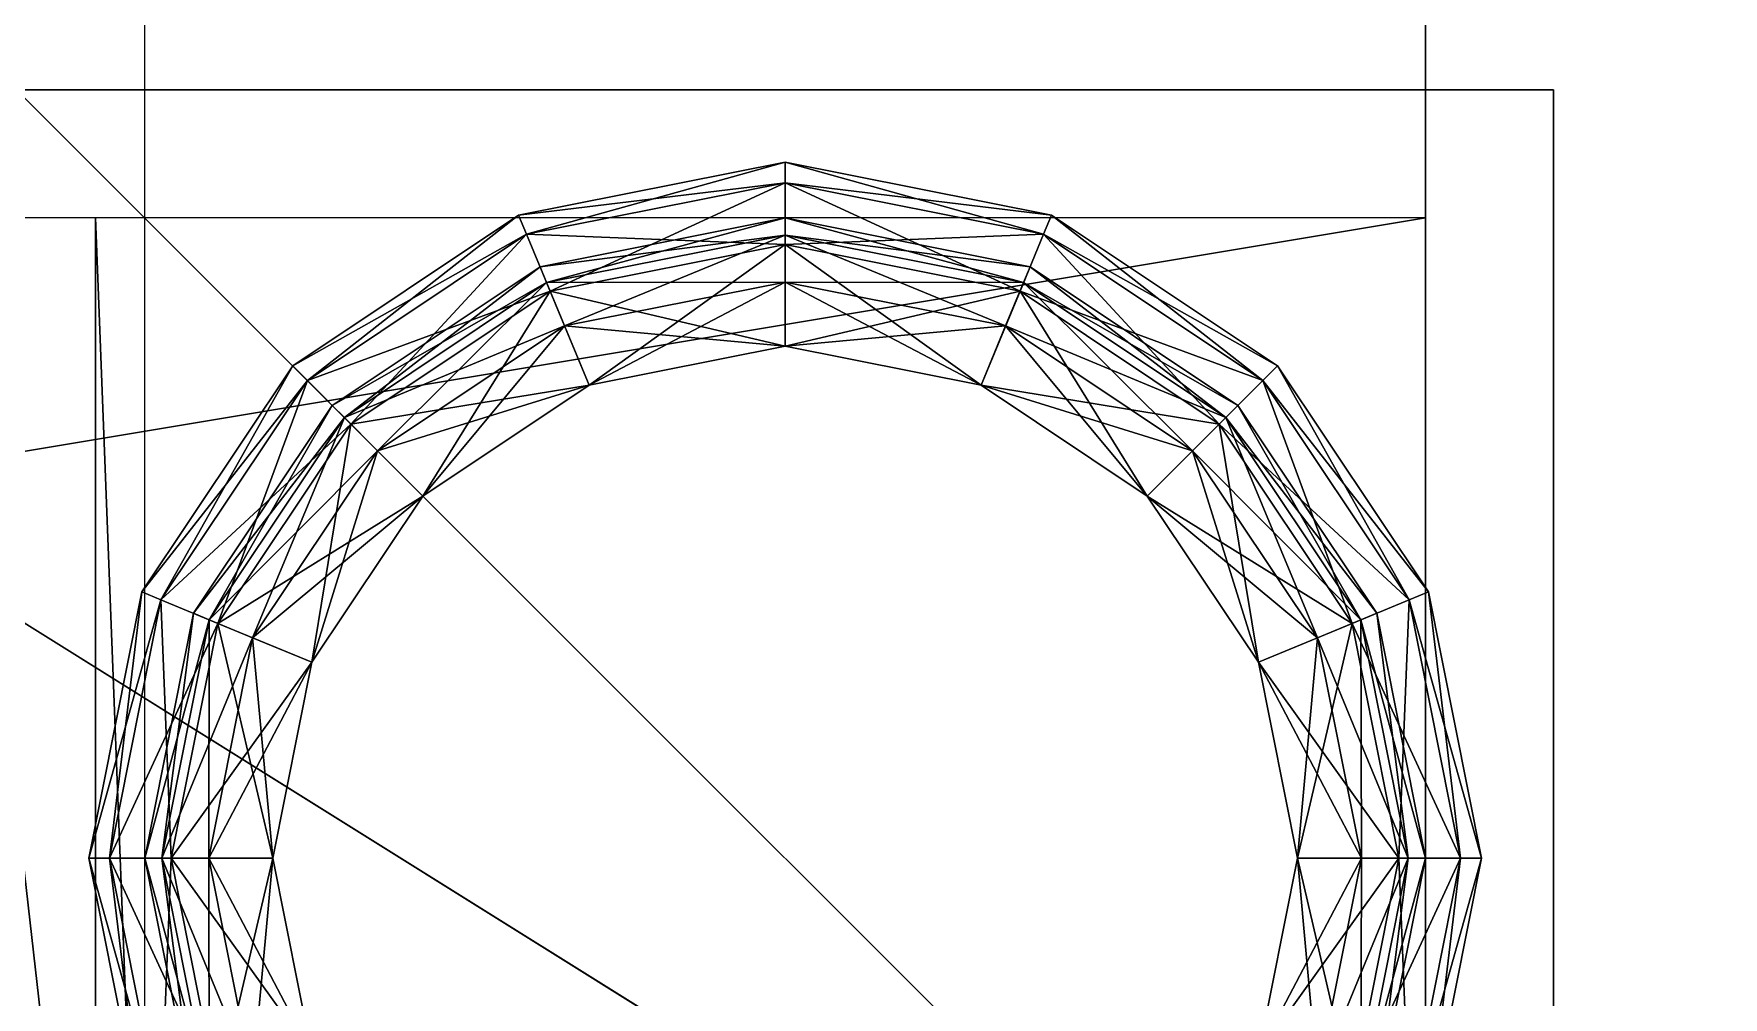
# Model space of a CAD drawing. Header units: metres. Extents: x -124 to 60, y -56 to 44.
# Drawn here: x 7.827 to 10.465, y 4.783 to 6.288 of the extents above; entities that cross this region are included whole.
import ezdxf

# ---------------------------------------------------------------- set-up
doc = ezdxf.new("R2010")
doc.units = ezdxf.units.M

msp = doc.modelspace()

# ---------------------------------------------------------------- linework, layer by layer
for points in [[(60, 44, 20), (10, 44, 20), (10, -56, 20)], [(10, -56, 20), (60, -56, 20), (60, 44, 20)], [(10, 4, 20), (10, 30, 20), (-6, 14, 20)], [(-46, 4, 46), (8, 4, 46), (8, 20, 46)], [(8, 20, 46), (-46, 20, 46), (-46, 4, 46)], [(-6, 14, 20), (4, 4, 20), (10, 4, 20)], [(10.2, 6.2, 24.2), (10.2, 6.2, 24), (7.8, 6.2, 24)], [(7.8, 6.2, 24), (7.8, 6.2, 24.2), (10.2, 6.2, 24.2)], [(10.2, 3.8, 24.2), (10.2, 6.2, 24.2), (7.8, 6.2, 24.2)], [(7.8, 6.2, 24.2), (7.8, 3.8, 24.2), (10.2, 3.8, 24.2)], [(7.8, 6.2, 24), (10.2, 6.2, 24), (10.2, 3.8, 24)], [(10.2, 3.8, 24), (7.8, 3.8, 24), (7.8, 6.2, 24)], [(10.2, 6.2, 28), (10.2, 6.2, 27.8), (7.8, 6.2, 27.8)], [(7.8, 6.2, 27.8), (7.8, 6.2, 28), (10.2, 6.2, 28)], [(10.2, 3.8, 28), (10.2, 6.2, 28), (7.8, 6.2, 28)], [(7.8, 6.2, 28), (7.8, 3.8, 28), (10.2, 3.8, 28)], [(7.8, 6.2, 27.8), (10.2, 6.2, 27.8), (10.2, 3.8, 27.8)], [(10.2, 3.8, 27.8), (7.8, 3.8, 27.8), (7.8, 6.2, 27.8)], [(10.2, 3.8, 24.2), (10.2, 3.8, 24), (10.2, 6.2, 24)], [(10.2, 6.2, 24), (10.2, 6.2, 24.2), (10.2, 3.8, 24.2)], [(10.2, 3.8, 28), (10.2, 3.8, 27.8), (10.2, 6.2, 27.8)], [(10.2, 6.2, 27.8), (10.2, 6.2, 28), (10.2, 3.8, 28)], [(8.59625, 5.97473, 25.5218), (8.58389, 6.00459, 26), (9, 6.08736, 26)], [(9, 6.05504, 26.4782), (9, 6.08736, 26), (8.58389, 6.00459, 26)], [(9, 6.08736, 26), (9, 6.05504, 25.5218), (8.59625, 5.97473, 25.5218)], [(9, 6.05504, 25.5218), (9, 6.08736, 26), (9.41611, 6.00459, 26)], [(9, 6.08736, 26), (9, 6.05504, 26.4782), (9.40375, 5.97473, 26.4782)], [(9.40375, 5.97473, 26.4782), (9.41611, 6.00459, 26), (9, 6.08736, 26)], [(8.58389, 6.00459, 26), (8.59625, 5.97473, 26.4782), (9, 6.05504, 26.4782)], [(8.63313, 5.8857, 25.0523), (8.59625, 5.97473, 25.5218), (9, 6.05504, 25.5218)], [(9, 5.95867, 26.9477), (9, 6.05504, 26.4782), (8.59625, 5.97473, 26.4782)], [(9, 6.05504, 25.5218), (9, 5.95867, 25.0523), (8.63313, 5.8857, 25.0523)], [(9, 5.95867, 25.0523), (9, 6.05504, 25.5218), (9.40375, 5.97473, 25.5218)], [(9.41611, 6.00459, 26), (9.40375, 5.97473, 25.5218), (9, 6.05504, 25.5218)], [(9, 6.05504, 26.4782), (9, 5.95867, 26.9477), (9.36687, 5.8857, 26.9477)], [(9.36687, 5.8857, 26.9477), (9.40375, 5.97473, 26.4782), (9, 6.05504, 26.4782)], [(10, 6, 24), (-2, 6, 24), (-2, 4, 24)], [(-2, 4, 24), (10, 4, 24), (10, 6, 24)], [(7.92314, 4, 28.7804), (7.92314, 6, 28.7804), (7.69552, 6, 29.5307)], [(7.69552, 6, 29.5307), (7.69552, 4, 29.5307), (7.92314, 4, 28.7804)], [(8, 4, 28), (8, 6, 28), (7.92314, 6, 28.7804)], [(7.92314, 6, 28.7804), (7.92314, 4, 28.7804), (8, 4, 28)], [(8.25397, 5.74603, 25.5218), (8.23112, 5.76888, 26), (8.58389, 6.00459, 26)], [(8.59625, 5.97473, 26.4782), (8.58389, 6.00459, 26), (8.23112, 5.76888, 26)], [(8.58389, 6.00459, 26), (8.59625, 5.97473, 25.5218), (8.25397, 5.74603, 25.5218)], [(9, 6, 27.6), (8.61732, 5.92388, 27.6), (8.62757, 5.89912, 27.7)], [(8.61732, 5.92388, 27.6), (9, 6, 27.6), (9, 5.97321, 27.5)], [(8.61732, 5.92388, 24.4), (9, 6, 24.4), (9, 5.97321, 24.3)], [(9, 6, 24.4), (8.61732, 5.92388, 24.4), (8.62757, 5.89912, 24.5)], [(8.62757, 5.89912, 27.7), (9, 5.97321, 27.7), (9, 6, 27.6)], [(8.62757, 5.89912, 24.5), (9, 5.97321, 24.5), (9, 6, 24.4)], [(9.38268, 5.92388, 27.6), (9, 6, 27.6), (9, 5.97321, 27.7)], [(9.37243, 5.89912, 27.5), (9, 5.97321, 27.5), (9, 6, 27.6)], [(9, 6, 27.6), (9.38268, 5.92388, 27.6), (9.37243, 5.89912, 27.5)], [(9, 6, 24.4), (9.38268, 5.92388, 24.4), (9.37243, 5.89912, 24.3)], [(9.37243, 5.89912, 24.3), (9, 5.97321, 24.3), (9, 6, 24.4)], [(9.38268, 5.92388, 24.4), (9, 6, 24.4), (9, 5.97321, 24.5)], [(9.40375, 5.97473, 25.5218), (9.41611, 6.00459, 26), (9.76888, 5.76888, 26)], [(9.41611, 6.00459, 26), (9.40375, 5.97473, 26.4782), (9.74603, 5.74603, 26.4782)], [(9.74603, 5.74603, 26.4782), (9.76888, 5.76888, 26), (9.41611, 6.00459, 26)], [(8.23112, 5.76888, 26), (8.25397, 5.74603, 26.4782), (8.59625, 5.97473, 26.4782)], [(8.32212, 5.67788, 25.0523), (8.25397, 5.74603, 25.5218), (8.59625, 5.97473, 25.5218)], [(8.63313, 5.8857, 26.9477), (8.59625, 5.97473, 26.4782), (8.25397, 5.74603, 26.4782)], [(8.59625, 5.97473, 25.5218), (8.63313, 5.8857, 25.0523), (8.32212, 5.67788, 25.0523)], [(8.59625, 5.97473, 26.4782), (8.63313, 5.8857, 26.9477), (9, 5.95867, 26.9477)], [(9, 5.97321, 27.5), (8.62757, 5.89912, 27.5), (8.61732, 5.92388, 27.6)], [(9, 5.97321, 24.3), (8.62757, 5.89912, 24.3), (8.61732, 5.92388, 24.4)], [(9, 5.97321, 27.7), (8.62757, 5.89912, 27.7), (8.65559, 5.83149, 27.7732)], [(8.62757, 5.89912, 27.5), (9, 5.97321, 27.5), (9, 5.9, 27.4268)], [(8.62757, 5.89912, 24.3), (9, 5.97321, 24.3), (9, 5.9, 24.2268)], [(9, 5.97321, 24.5), (8.62757, 5.89912, 24.5), (8.65559, 5.83149, 24.5732)], [(8.65559, 5.83149, 27.7732), (9, 5.9, 27.7732), (9, 5.97321, 27.7)], [(8.65559, 5.83149, 24.5732), (9, 5.9, 24.5732), (9, 5.97321, 24.5)], [(9.40375, 5.97473, 25.5218), (9.36687, 5.8857, 25.0523), (9, 5.95867, 25.0523)], [(9.37243, 5.89912, 27.7), (9, 5.97321, 27.7), (9, 5.9, 27.7732)], [(9, 5.97321, 27.7), (9.37243, 5.89912, 27.7), (9.38268, 5.92388, 27.6)], [(9.34441, 5.83149, 27.4268), (9, 5.9, 27.4268), (9, 5.97321, 27.5)], [(9, 5.97321, 27.5), (9.37243, 5.89912, 27.5), (9.34441, 5.83149, 27.4268)], [(9, 5.97321, 24.3), (9.37243, 5.89912, 24.3), (9.34441, 5.83149, 24.2268)], [(9.34441, 5.83149, 24.2268), (9, 5.9, 24.2268), (9, 5.97321, 24.3)], [(9, 5.97321, 24.5), (9.37243, 5.89912, 24.5), (9.38268, 5.92388, 24.4)], [(9.37243, 5.89912, 24.5), (9, 5.97321, 24.5), (9, 5.9, 24.5732)], [(9.36687, 5.8857, 25.0523), (9.40375, 5.97473, 25.5218), (9.74603, 5.74603, 25.5218)], [(9.40375, 5.97473, 26.4782), (9.36687, 5.8857, 26.9477), (9.67788, 5.67788, 26.9477)], [(9.76888, 5.76888, 26), (9.74603, 5.74603, 25.5218), (9.40375, 5.97473, 25.5218)], [(9.67788, 5.67788, 26.9477), (9.74603, 5.74603, 26.4782), (9.40375, 5.97473, 26.4782)], [(8.69385, 5.7391, 24.6), (8.63313, 5.8857, 25.0523), (9, 5.95867, 25.0523)], [(9, 5.8, 27.4), (9, 5.95867, 26.9477), (8.63313, 5.8857, 26.9477)], [(9, 5.95867, 25.0523), (9, 5.8, 24.6), (8.69385, 5.7391, 24.6)], [(9, 5.8, 24.6), (9, 5.95867, 25.0523), (9.36687, 5.8857, 25.0523)], [(9, 5.95867, 26.9477), (9, 5.8, 27.4), (9.30615, 5.7391, 27.4)], [(9.30615, 5.7391, 27.4), (9.36687, 5.8857, 26.9477), (9, 5.95867, 26.9477)], [(8.61732, 5.92388, 27.6), (8.29289, 5.70711, 27.6), (8.31184, 5.68816, 27.7)], [(8.29289, 5.70711, 27.6), (8.61732, 5.92388, 27.6), (8.62757, 5.89912, 27.5)], [(8.29289, 5.70711, 24.4), (8.61732, 5.92388, 24.4), (8.62757, 5.89912, 24.3)], [(8.61732, 5.92388, 24.4), (8.29289, 5.70711, 24.4), (8.31184, 5.68816, 24.5)], [(8.31184, 5.68816, 27.7), (8.62757, 5.89912, 27.7), (8.61732, 5.92388, 27.6)], [(8.31184, 5.68816, 24.5), (8.62757, 5.89912, 24.5), (8.61732, 5.92388, 24.4)], [(9.70711, 5.70711, 27.6), (9.38268, 5.92388, 27.6), (9.37243, 5.89912, 27.7)], [(9.68816, 5.68816, 27.5), (9.37243, 5.89912, 27.5), (9.38268, 5.92388, 27.6)], [(9.68816, 5.68816, 24.3), (9.37243, 5.89912, 24.3), (9.38268, 5.92388, 24.4)], [(9.70711, 5.70711, 24.4), (9.38268, 5.92388, 24.4), (9.37243, 5.89912, 24.5)], [(9.38268, 5.92388, 27.6), (9.70711, 5.70711, 27.6), (9.68816, 5.68816, 27.5)], [(9.38268, 5.92388, 24.4), (9.70711, 5.70711, 24.4), (9.68816, 5.68816, 24.3)], [(8.25397, 5.74603, 26.4782), (8.32212, 5.67788, 26.9477), (8.63313, 5.8857, 26.9477)], [(8.62757, 5.89912, 27.5), (8.31184, 5.68816, 27.5), (8.29289, 5.70711, 27.6)], [(8.62757, 5.89912, 24.3), (8.31184, 5.68816, 24.3), (8.29289, 5.70711, 24.4)], [(8.62757, 5.89912, 27.7), (8.31184, 5.68816, 27.7), (8.3636, 5.6364, 27.7732)], [(8.31184, 5.68816, 27.5), (8.62757, 5.89912, 27.5), (8.65559, 5.83149, 27.4268)], [(8.31184, 5.68816, 24.3), (8.62757, 5.89912, 24.3), (8.65559, 5.83149, 24.2268)], [(8.62757, 5.89912, 24.5), (8.31184, 5.68816, 24.5), (8.3636, 5.6364, 24.5732)], [(8.43431, 5.56569, 24.6), (8.32212, 5.67788, 25.0523), (8.63313, 5.8857, 25.0523)], [(8.69385, 5.7391, 27.4), (8.63313, 5.8857, 26.9477), (8.32212, 5.67788, 26.9477)], [(8.3636, 5.6364, 27.7732), (8.65559, 5.83149, 27.7732), (8.62757, 5.89912, 27.7)], [(8.3636, 5.6364, 24.5732), (8.65559, 5.83149, 24.5732), (8.62757, 5.89912, 24.5)], [(8.63313, 5.8857, 25.0523), (8.69385, 5.7391, 24.6), (8.43431, 5.56569, 24.6)], [(9, 5.9, 27.4268), (8.65559, 5.83149, 27.4268), (8.62757, 5.89912, 27.5)], [(9, 5.9, 24.2268), (8.65559, 5.83149, 24.2268), (8.62757, 5.89912, 24.3)], [(8.63313, 5.8857, 26.9477), (8.69385, 5.7391, 27.4), (9, 5.8, 27.4)], [(9, 5.9, 27.7732), (8.65559, 5.83149, 27.7732), (8.69385, 5.7391, 27.8)], [(8.65559, 5.83149, 27.4268), (9, 5.9, 27.4268), (9, 5.8, 27.4)], [(8.65559, 5.83149, 24.2268), (9, 5.9, 24.2268), (9, 5.8, 24.2)], [(9, 5.9, 24.5732), (8.65559, 5.83149, 24.5732), (8.69385, 5.7391, 24.6)], [(8.69385, 5.7391, 27.8), (9, 5.8, 27.8), (9, 5.9, 27.7732)], [(8.69385, 5.7391, 24.6), (9, 5.8, 24.6), (9, 5.9, 24.5732)], [(9.34441, 5.83149, 27.7732), (9, 5.9, 27.7732), (9, 5.8, 27.8)], [(9, 5.9, 27.7732), (9.34441, 5.83149, 27.7732), (9.37243, 5.89912, 27.7)], [(9.30615, 5.7391, 27.4), (9, 5.8, 27.4), (9, 5.9, 27.4268)], [(9, 5.9, 27.4268), (9.34441, 5.83149, 27.4268), (9.30615, 5.7391, 27.4)], [(9, 5.9, 24.2268), (9.34441, 5.83149, 24.2268), (9.30615, 5.7391, 24.2)], [(9.30615, 5.7391, 24.2), (9, 5.8, 24.2), (9, 5.9, 24.2268)], [(9, 5.9, 24.5732), (9.34441, 5.83149, 24.5732), (9.37243, 5.89912, 24.5)], [(9.34441, 5.83149, 24.5732), (9, 5.9, 24.5732), (9, 5.8, 24.6)], [(9.36687, 5.8857, 25.0523), (9.30615, 5.7391, 24.6), (9, 5.8, 24.6)], [(9.30615, 5.7391, 24.6), (9.36687, 5.8857, 25.0523), (9.67788, 5.67788, 25.0523)], [(9.36687, 5.8857, 26.9477), (9.30615, 5.7391, 27.4), (9.56569, 5.56569, 27.4)], [(9.68816, 5.68816, 27.7), (9.37243, 5.89912, 27.7), (9.34441, 5.83149, 27.7732)], [(9.6364, 5.6364, 27.4268), (9.34441, 5.83149, 27.4268), (9.37243, 5.89912, 27.5)], [(9.6364, 5.6364, 24.2268), (9.34441, 5.83149, 24.2268), (9.37243, 5.89912, 24.3)], [(9.68816, 5.68816, 24.5), (9.37243, 5.89912, 24.5), (9.34441, 5.83149, 24.5732)], [(9.74603, 5.74603, 25.5218), (9.67788, 5.67788, 25.0523), (9.36687, 5.8857, 25.0523)], [(9.56569, 5.56569, 27.4), (9.67788, 5.67788, 26.9477), (9.36687, 5.8857, 26.9477)], [(9.37243, 5.89912, 27.7), (9.68816, 5.68816, 27.7), (9.70711, 5.70711, 27.6)], [(9.37243, 5.89912, 27.5), (9.68816, 5.68816, 27.5), (9.6364, 5.6364, 27.4268)], [(9.37243, 5.89912, 24.3), (9.68816, 5.68816, 24.3), (9.6364, 5.6364, 24.2268)], [(9.37243, 5.89912, 24.5), (9.68816, 5.68816, 24.5), (9.70711, 5.70711, 24.4)], [(8.65559, 5.83149, 27.4268), (8.3636, 5.6364, 27.4268), (8.31184, 5.68816, 27.5)], [(8.65559, 5.83149, 24.2268), (8.3636, 5.6364, 24.2268), (8.31184, 5.68816, 24.3)], [(8.65559, 5.83149, 27.7732), (8.3636, 5.6364, 27.7732), (8.43431, 5.56569, 27.8)], [(8.3636, 5.6364, 27.4268), (8.65559, 5.83149, 27.4268), (8.69385, 5.7391, 27.4)], [(8.3636, 5.6364, 24.2268), (8.65559, 5.83149, 24.2268), (8.69385, 5.7391, 24.2)], [(8.65559, 5.83149, 24.5732), (8.3636, 5.6364, 24.5732), (8.43431, 5.56569, 24.6)], [(8.43431, 5.56569, 27.8), (8.69385, 5.7391, 27.8), (8.65559, 5.83149, 27.7732)], [(8.43431, 5.56569, 24.6), (8.69385, 5.7391, 24.6), (8.65559, 5.83149, 24.5732)], [(9, 5.8, 27.4), (8.69385, 5.7391, 27.4), (8.65559, 5.83149, 27.4268)], [(9, 5.8, 24.2), (8.69385, 5.7391, 24.2), (8.65559, 5.83149, 24.2268)], [(9, 5.8, 27.8), (9.30615, 5.7391, 27.8), (9.34441, 5.83149, 27.7732)], [(9, 5.8, 24.6), (9.30615, 5.7391, 24.6), (9.34441, 5.83149, 24.5732)], [(9.6364, 5.6364, 27.7732), (9.34441, 5.83149, 27.7732), (9.30615, 5.7391, 27.8)], [(9.56569, 5.56569, 27.4), (9.30615, 5.7391, 27.4), (9.34441, 5.83149, 27.4268)], [(9.56569, 5.56569, 24.2), (9.30615, 5.7391, 24.2), (9.34441, 5.83149, 24.2268)], [(9.6364, 5.6364, 24.5732), (9.34441, 5.83149, 24.5732), (9.30615, 5.7391, 24.6)], [(9.34441, 5.83149, 27.7732), (9.6364, 5.6364, 27.7732), (9.68816, 5.68816, 27.7)], [(9.34441, 5.83149, 27.4268), (9.6364, 5.6364, 27.4268), (9.56569, 5.56569, 27.4)], [(9.34441, 5.83149, 24.2268), (9.6364, 5.6364, 24.2268), (9.56569, 5.56569, 24.2)], [(9.34441, 5.83149, 24.5732), (9.6364, 5.6364, 24.5732), (9.68816, 5.68816, 24.5)], [(8.02527, 5.40375, 25.5218), (7.99541, 5.41611, 26), (8.23112, 5.76888, 26)], [(8.25397, 5.74603, 26.4782), (8.23112, 5.76888, 26), (7.99541, 5.41611, 26)], [(8.23112, 5.76888, 26), (8.25397, 5.74603, 25.5218), (8.02527, 5.40375, 25.5218)], [(9.74603, 5.74603, 25.5218), (9.76888, 5.76888, 26), (10.0046, 5.41611, 26)], [(9.76888, 5.76888, 26), (9.74603, 5.74603, 26.4782), (9.97473, 5.40375, 26.4782)], [(9.97473, 5.40375, 26.4782), (10.0046, 5.41611, 26), (9.76888, 5.76888, 26)], [(7.99541, 5.41611, 26), (8.02527, 5.40375, 26.4782), (8.25397, 5.74603, 26.4782)], [(8.1143, 5.36687, 25.0523), (8.02527, 5.40375, 25.5218), (8.25397, 5.74603, 25.5218)], [(8.32212, 5.67788, 26.9477), (8.25397, 5.74603, 26.4782), (8.02527, 5.40375, 26.4782)], [(8.25397, 5.74603, 25.5218), (8.32212, 5.67788, 25.0523), (8.1143, 5.36687, 25.0523)], [(8.32212, 5.67788, 26.9477), (8.43431, 5.56569, 27.4), (8.69385, 5.7391, 27.4)], [(8.69385, 5.7391, 27.4), (8.43431, 5.56569, 27.4), (8.3636, 5.6364, 27.4268)], [(8.69385, 5.7391, 24.2), (8.43431, 5.56569, 24.2), (8.3636, 5.6364, 24.2268)], [(9.30615, 5.7391, 27.8), (9.56569, 5.56569, 27.8), (9.6364, 5.6364, 27.7732)], [(9.67788, 5.67788, 25.0523), (9.56569, 5.56569, 24.6), (9.30615, 5.7391, 24.6)], [(9.30615, 5.7391, 24.6), (9.56569, 5.56569, 24.6), (9.6364, 5.6364, 24.5732)], [(9.67788, 5.67788, 25.0523), (9.74603, 5.74603, 25.5218), (9.97473, 5.40375, 25.5218)], [(9.74603, 5.74603, 26.4782), (9.67788, 5.67788, 26.9477), (9.8857, 5.36687, 26.9477)], [(10.0046, 5.41611, 26), (9.97473, 5.40375, 25.5218), (9.74603, 5.74603, 25.5218)], [(9.8857, 5.36687, 26.9477), (9.97473, 5.40375, 26.4782), (9.74603, 5.74603, 26.4782)], [(8.29289, 5.70711, 27.6), (8.07612, 5.38268, 27.6), (8.10088, 5.37243, 27.7)], [(8.07612, 5.38268, 27.6), (8.29289, 5.70711, 27.6), (8.31184, 5.68816, 27.5)], [(8.07612, 5.38268, 24.4), (8.29289, 5.70711, 24.4), (8.31184, 5.68816, 24.3)], [(8.29289, 5.70711, 24.4), (8.07612, 5.38268, 24.4), (8.10088, 5.37243, 24.5)], [(8.10088, 5.37243, 27.7), (8.31184, 5.68816, 27.7), (8.29289, 5.70711, 27.6)], [(8.10088, 5.37243, 24.5), (8.31184, 5.68816, 24.5), (8.29289, 5.70711, 24.4)], [(9.92388, 5.38268, 27.6), (9.70711, 5.70711, 27.6), (9.68816, 5.68816, 27.7)], [(9.89912, 5.37243, 27.5), (9.68816, 5.68816, 27.5), (9.70711, 5.70711, 27.6)], [(9.89912, 5.37243, 24.3), (9.68816, 5.68816, 24.3), (9.70711, 5.70711, 24.4)], [(9.92388, 5.38268, 24.4), (9.70711, 5.70711, 24.4), (9.68816, 5.68816, 24.5)], [(9.70711, 5.70711, 27.6), (9.92388, 5.38268, 27.6), (9.89912, 5.37243, 27.5)], [(9.70711, 5.70711, 24.4), (9.92388, 5.38268, 24.4), (9.89912, 5.37243, 24.3)], [(8.02527, 5.40375, 26.4782), (8.1143, 5.36687, 26.9477), (8.32212, 5.67788, 26.9477)], [(8.31184, 5.68816, 27.5), (8.10088, 5.37243, 27.5), (8.07612, 5.38268, 27.6)], [(8.31184, 5.68816, 24.3), (8.10088, 5.37243, 24.3), (8.07612, 5.38268, 24.4)], [(8.31184, 5.68816, 27.7), (8.10088, 5.37243, 27.7), (8.16851, 5.34442, 27.7732)], [(8.10088, 5.37243, 27.5), (8.31184, 5.68816, 27.5), (8.3636, 5.6364, 27.4268)], [(8.10088, 5.37243, 24.3), (8.31184, 5.68816, 24.3), (8.3636, 5.6364, 24.2268)], [(8.31184, 5.68816, 24.5), (8.10088, 5.37243, 24.5), (8.16851, 5.34442, 24.5732)], [(8.2609, 5.30615, 24.6), (8.1143, 5.36687, 25.0523), (8.32212, 5.67788, 25.0523)], [(8.43431, 5.56569, 27.4), (8.32212, 5.67788, 26.9477), (8.1143, 5.36687, 26.9477)], [(8.16851, 5.34442, 27.7732), (8.3636, 5.6364, 27.7732), (8.31184, 5.68816, 27.7)], [(8.16851, 5.34442, 24.5732), (8.3636, 5.6364, 24.5732), (8.31184, 5.68816, 24.5)], [(8.32212, 5.67788, 25.0523), (8.43431, 5.56569, 24.6), (8.2609, 5.30615, 24.6)], [(9.56569, 5.56569, 24.6), (9.67788, 5.67788, 25.0523), (9.8857, 5.36687, 25.0523)], [(9.67788, 5.67788, 26.9477), (9.56569, 5.56569, 27.4), (9.7391, 5.30615, 27.4)], [(9.89912, 5.37243, 27.7), (9.68816, 5.68816, 27.7), (9.6364, 5.6364, 27.7732)], [(9.83149, 5.34442, 27.4268), (9.6364, 5.6364, 27.4268), (9.68816, 5.68816, 27.5)], [(9.83149, 5.34442, 24.2268), (9.6364, 5.6364, 24.2268), (9.68816, 5.68816, 24.3)], [(9.89912, 5.37243, 24.5), (9.68816, 5.68816, 24.5), (9.6364, 5.6364, 24.5732)], [(9.97473, 5.40375, 25.5218), (9.8857, 5.36687, 25.0523), (9.67788, 5.67788, 25.0523)], [(9.7391, 5.30615, 27.4), (9.8857, 5.36687, 26.9477), (9.67788, 5.67788, 26.9477)], [(9.68816, 5.68816, 27.7), (9.89912, 5.37243, 27.7), (9.92388, 5.38268, 27.6)], [(9.68816, 5.68816, 27.5), (9.89912, 5.37243, 27.5), (9.83149, 5.34442, 27.4268)], [(9.68816, 5.68816, 24.3), (9.89912, 5.37243, 24.3), (9.83149, 5.34442, 24.2268)], [(9.68816, 5.68816, 24.5), (9.89912, 5.37243, 24.5), (9.92388, 5.38268, 24.4)], [(8.3636, 5.6364, 27.4268), (8.16851, 5.34442, 27.4268), (8.10088, 5.37243, 27.5)], [(8.3636, 5.6364, 24.2268), (8.16851, 5.34442, 24.2268), (8.10088, 5.37243, 24.3)], [(8.3636, 5.6364, 27.7732), (8.16851, 5.34442, 27.7732), (8.2609, 5.30615, 27.8)], [(8.16851, 5.34442, 27.4268), (8.3636, 5.6364, 27.4268), (8.43431, 5.56569, 27.4)], [(8.16851, 5.34442, 24.2268), (8.3636, 5.6364, 24.2268), (8.43431, 5.56569, 24.2)], [(8.3636, 5.6364, 24.5732), (8.16851, 5.34442, 24.5732), (8.2609, 5.30615, 24.6)], [(8.2609, 5.30615, 27.8), (8.43431, 5.56569, 27.8), (8.3636, 5.6364, 27.7732)], [(8.2609, 5.30615, 24.6), (8.43431, 5.56569, 24.6), (8.3636, 5.6364, 24.5732)], [(9.83149, 5.34442, 27.7732), (9.6364, 5.6364, 27.7732), (9.56569, 5.56569, 27.8)], [(9.7391, 5.30615, 27.4), (9.56569, 5.56569, 27.4), (9.6364, 5.6364, 27.4268)], [(9.7391, 5.30615, 24.2), (9.56569, 5.56569, 24.2), (9.6364, 5.6364, 24.2268)], [(9.83149, 5.34442, 24.5732), (9.6364, 5.6364, 24.5732), (9.56569, 5.56569, 24.6)], [(9.6364, 5.6364, 27.7732), (9.83149, 5.34442, 27.7732), (9.89912, 5.37243, 27.7)], [(9.6364, 5.6364, 27.4268), (9.83149, 5.34442, 27.4268), (9.7391, 5.30615, 27.4)], [(9.6364, 5.6364, 24.2268), (9.83149, 5.34442, 24.2268), (9.7391, 5.30615, 24.2)], [(9.6364, 5.6364, 24.5732), (9.83149, 5.34442, 24.5732), (9.89912, 5.37243, 24.5)], [(8.1143, 5.36687, 26.9477), (8.2609, 5.30615, 27.4), (8.43431, 5.56569, 27.4)], [(8.43431, 5.56569, 27.4), (8.2609, 5.30615, 27.4), (8.16851, 5.34442, 27.4268)], [(8.43431, 5.56569, 24.2), (8.2609, 5.30615, 24.2), (8.16851, 5.34442, 24.2268)], [(9.56569, 5.56569, 27.8), (9.7391, 5.30615, 27.8), (9.83149, 5.34442, 27.7732)], [(9.8857, 5.36687, 25.0523), (9.7391, 5.30615, 24.6), (9.56569, 5.56569, 24.6)], [(9.56569, 5.56569, 24.6), (9.7391, 5.30615, 24.6), (9.83149, 5.34442, 24.5732)], [(7.94496, 5, 25.5218), (7.91264, 5, 26), (7.99541, 5.41611, 26)], [(8.02527, 5.40375, 26.4782), (7.99541, 5.41611, 26), (7.91264, 5, 26)], [(7.99541, 5.41611, 26), (8.02527, 5.40375, 25.5218), (7.94496, 5, 25.5218)], [(9.97473, 5.40375, 25.5218), (10.0046, 5.41611, 26), (10.0874, 5, 26)], [(10.0046, 5.41611, 26), (9.97473, 5.40375, 26.4782), (10.055, 5, 26.4782)], [(10.055, 5, 26.4782), (10.0874, 5, 26), (10.0046, 5.41611, 26)], [(7.91264, 5, 26), (7.94496, 5, 26.4782), (8.02527, 5.40375, 26.4782)], [(8.04133, 5, 25.0523), (7.94496, 5, 25.5218), (8.02527, 5.40375, 25.5218)], [(8.1143, 5.36687, 26.9477), (8.02527, 5.40375, 26.4782), (7.94496, 5, 26.4782)], [(8.07612, 5.38268, 27.6), (8, 5, 27.6), (8.02679, 5, 27.7)], [(8, 5, 27.6), (8.07612, 5.38268, 27.6), (8.10088, 5.37243, 27.5)], [(8, 5, 24.4), (8.07612, 5.38268, 24.4), (8.10088, 5.37243, 24.3)], [(8.07612, 5.38268, 24.4), (8, 5, 24.4), (8.02679, 5, 24.5)], [(8.02527, 5.40375, 25.5218), (8.1143, 5.36687, 25.0523), (8.04133, 5, 25.0523)], [(8.02679, 5, 27.7), (8.10088, 5.37243, 27.7), (8.07612, 5.38268, 27.6)], [(8.02679, 5, 24.5), (8.10088, 5.37243, 24.5), (8.07612, 5.38268, 24.4)], [(9.8857, 5.36687, 25.0523), (9.97473, 5.40375, 25.5218), (10.055, 5, 25.5218)], [(9.97473, 5.40375, 26.4782), (9.8857, 5.36687, 26.9477), (9.95867, 5, 26.9477)], [(10, 5, 27.6), (9.92388, 5.38268, 27.6), (9.89912, 5.37243, 27.7)], [(9.97321, 5, 27.5), (9.89912, 5.37243, 27.5), (9.92388, 5.38268, 27.6)], [(9.97321, 5, 24.3), (9.89912, 5.37243, 24.3), (9.92388, 5.38268, 24.4)], [(10, 5, 24.4), (9.92388, 5.38268, 24.4), (9.89912, 5.37243, 24.5)], [(9.92388, 5.38268, 27.6), (10, 5, 27.6), (9.97321, 5, 27.5)], [(9.92388, 5.38268, 24.4), (10, 5, 24.4), (9.97321, 5, 24.3)], [(9.95867, 5, 26.9477), (10.055, 5, 26.4782), (9.97473, 5.40375, 26.4782)], [(10.0874, 5, 26), (10.055, 5, 25.5218), (9.97473, 5.40375, 25.5218)], [(7.94496, 5, 26.4782), (8.04133, 5, 26.9477), (8.1143, 5.36687, 26.9477)], [(8.10088, 5.37243, 27.5), (8.02679, 5, 27.5), (8, 5, 27.6)], [(8.10088, 5.37243, 24.3), (8.02679, 5, 24.3), (8, 5, 24.4)], [(8.10088, 5.37243, 27.7), (8.02679, 5, 27.7), (8.1, 5, 27.7732)], [(8.02679, 5, 27.5), (8.10088, 5.37243, 27.5), (8.16851, 5.34442, 27.4268)], [(8.02679, 5, 24.3), (8.10088, 5.37243, 24.3), (8.16851, 5.34442, 24.2268)], [(8.10088, 5.37243, 24.5), (8.02679, 5, 24.5), (8.1, 5, 24.5732)], [(8.2, 5, 24.6), (8.04133, 5, 25.0523), (8.1143, 5.36687, 25.0523)], [(8.2609, 5.30615, 27.4), (8.1143, 5.36687, 26.9477), (8.04133, 5, 26.9477)], [(8.1, 5, 27.7732), (8.16851, 5.34442, 27.7732), (8.10088, 5.37243, 27.7)], [(8.1, 5, 24.5732), (8.16851, 5.34442, 24.5732), (8.10088, 5.37243, 24.5)], [(8.1143, 5.36687, 25.0523), (8.2609, 5.30615, 24.6), (8.2, 5, 24.6)], [(9.7391, 5.30615, 24.6), (9.8857, 5.36687, 25.0523), (9.95867, 5, 25.0523)], [(9.8857, 5.36687, 26.9477), (9.7391, 5.30615, 27.4), (9.8, 5, 27.4)], [(9.8, 5, 27.4), (9.95867, 5, 26.9477), (9.8857, 5.36687, 26.9477)], [(9.97321, 5, 27.7), (9.89912, 5.37243, 27.7), (9.83149, 5.34442, 27.7732)], [(9.9, 5, 27.4268), (9.83149, 5.34442, 27.4268), (9.89912, 5.37243, 27.5)], [(9.9, 5, 24.2268), (9.83149, 5.34442, 24.2268), (9.89912, 5.37243, 24.3)], [(9.97321, 5, 24.5), (9.89912, 5.37243, 24.5), (9.83149, 5.34442, 24.5732)], [(10.055, 5, 25.5218), (9.95867, 5, 25.0523), (9.8857, 5.36687, 25.0523)], [(9.89912, 5.37243, 27.7), (9.97321, 5, 27.7), (10, 5, 27.6)], [(9.89912, 5.37243, 27.5), (9.97321, 5, 27.5), (9.9, 5, 27.4268)], [(9.89912, 5.37243, 24.3), (9.97321, 5, 24.3), (9.9, 5, 24.2268)], [(9.89912, 5.37243, 24.5), (9.97321, 5, 24.5), (10, 5, 24.4)], [(8.16851, 5.34442, 27.4268), (8.1, 5, 27.4268), (8.02679, 5, 27.5)], [(8.16851, 5.34442, 24.2268), (8.1, 5, 24.2268), (8.02679, 5, 24.3)], [(8.16851, 5.34442, 27.7732), (8.1, 5, 27.7732), (8.2, 5, 27.8)], [(8.1, 5, 27.4268), (8.16851, 5.34442, 27.4268), (8.2609, 5.30615, 27.4)], [(8.1, 5, 24.2268), (8.16851, 5.34442, 24.2268), (8.2609, 5.30615, 24.2)], [(8.16851, 5.34442, 24.5732), (8.1, 5, 24.5732), (8.2, 5, 24.6)], [(8.2, 5, 27.8), (8.2609, 5.30615, 27.8), (8.16851, 5.34442, 27.7732)], [(8.2, 5, 24.6), (8.2609, 5.30615, 24.6), (8.16851, 5.34442, 24.5732)], [(9.9, 5, 27.7732), (9.83149, 5.34442, 27.7732), (9.7391, 5.30615, 27.8)], [(9.8, 5, 27.4), (9.7391, 5.30615, 27.4), (9.83149, 5.34442, 27.4268)], [(9.8, 5, 24.2), (9.7391, 5.30615, 24.2), (9.83149, 5.34442, 24.2268)], [(9.9, 5, 24.5732), (9.83149, 5.34442, 24.5732), (9.7391, 5.30615, 24.6)], [(9.83149, 5.34442, 27.4268), (9.9, 5, 27.4268), (9.8, 5, 27.4)], [(9.83149, 5.34442, 24.2268), (9.9, 5, 24.2268), (9.8, 5, 24.2)], [(9.83149, 5.34442, 27.7732), (9.9, 5, 27.7732), (9.97321, 5, 27.7)], [(9.83149, 5.34442, 24.5732), (9.9, 5, 24.5732), (9.97321, 5, 24.5)], [(8.04133, 5, 26.9477), (8.2, 5, 27.4), (8.2609, 5.30615, 27.4)], [(8.2609, 5.30615, 27.4), (8.2, 5, 27.4), (8.1, 5, 27.4268)], [(8.2609, 5.30615, 24.2), (8.2, 5, 24.2), (8.1, 5, 24.2268)], [(9.7391, 5.30615, 27.8), (9.8, 5, 27.8), (9.9, 5, 27.7732)], [(9.95867, 5, 25.0523), (9.8, 5, 24.6), (9.7391, 5.30615, 24.6)], [(9.7391, 5.30615, 24.6), (9.8, 5, 24.6), (9.9, 5, 24.5732)], [(8.02527, 4.59625, 25.5218), (7.99541, 4.58389, 26), (7.91264, 5, 26)], [(7.91264, 5, 26), (7.94496, 5, 25.5218), (8.02527, 4.59625, 25.5218)], [(7.94496, 5, 26.4782), (7.91264, 5, 26), (7.99541, 4.58389, 26)], [(8.1143, 4.63313, 25.0523), (8.02527, 4.59625, 25.5218), (7.94496, 5, 25.5218)], [(7.94496, 5, 25.5218), (8.04133, 5, 25.0523), (8.1143, 4.63313, 25.0523)], [(7.99541, 4.58389, 26), (8.02527, 4.59625, 26.4782), (7.94496, 5, 26.4782)], [(8.04133, 5, 26.9477), (7.94496, 5, 26.4782), (8.02527, 4.59625, 26.4782)], [(8, 5, 27.6), (8.07612, 4.61732, 27.6), (8.10088, 4.62757, 27.7)], [(8.10088, 4.62757, 27.7), (8.02679, 5, 27.7), (8, 5, 27.6)], [(8.07612, 4.61732, 27.6), (8, 5, 27.6), (8.02679, 5, 27.5)], [(8.07612, 4.61732, 24.4), (8, 5, 24.4), (8.02679, 5, 24.3)], [(8.10088, 4.62757, 24.5), (8.02679, 5, 24.5), (8, 5, 24.4)], [(8, 5, 24.4), (8.07612, 4.61732, 24.4), (8.10088, 4.62757, 24.5)], [(8.02527, 4.59625, 26.4782), (8.1143, 4.63313, 26.9477), (8.04133, 5, 26.9477)], [(8.02679, 5, 27.7), (8.10088, 4.62757, 27.7), (8.16851, 4.65558, 27.7732)], [(8.16851, 4.65558, 27.7732), (8.1, 5, 27.7732), (8.02679, 5, 27.7)], [(8.02679, 5, 27.5), (8.10088, 4.62757, 27.5), (8.07612, 4.61732, 27.6)], [(8.10088, 4.62757, 27.5), (8.02679, 5, 27.5), (8.1, 5, 27.4268)], [(8.10088, 4.62757, 24.3), (8.02679, 5, 24.3), (8.1, 5, 24.2268)], [(8.02679, 5, 24.3), (8.10088, 4.62757, 24.3), (8.07612, 4.61732, 24.4)], [(8.16851, 4.65558, 24.5732), (8.1, 5, 24.5732), (8.02679, 5, 24.5)], [(8.02679, 5, 24.5), (8.10088, 4.62757, 24.5), (8.16851, 4.65558, 24.5732)], [(8.2609, 4.69385, 24.6), (8.1143, 4.63313, 25.0523), (8.04133, 5, 25.0523)], [(8.04133, 5, 25.0523), (8.2, 5, 24.6), (8.2609, 4.69385, 24.6)], [(8.2, 5, 27.4), (8.04133, 5, 26.9477), (8.1143, 4.63313, 26.9477)], [(8.1, 5, 27.7732), (8.16851, 4.65558, 27.7732), (8.2609, 4.69385, 27.8)], [(8.2609, 4.69385, 27.8), (8.2, 5, 27.8), (8.1, 5, 27.7732)], [(8.1, 5, 27.4268), (8.16851, 4.65558, 27.4268), (8.10088, 4.62757, 27.5)], [(8.16851, 4.65558, 27.4268), (8.1, 5, 27.4268), (8.2, 5, 27.4)], [(8.16851, 4.65558, 24.2268), (8.1, 5, 24.2268), (8.2, 5, 24.2)], [(8.1, 5, 24.2268), (8.16851, 4.65558, 24.2268), (8.10088, 4.62757, 24.3)], [(8.2609, 4.69385, 24.6), (8.2, 5, 24.6), (8.1, 5, 24.5732)], [(8.1, 5, 24.5732), (8.16851, 4.65558, 24.5732), (8.2609, 4.69385, 24.6)], [(8.1143, 4.63313, 26.9477), (8.2609, 4.69385, 27.4), (8.2, 5, 27.4)], [(8.2, 5, 27.4), (8.2609, 4.69385, 27.4), (8.16851, 4.65558, 27.4268)], [(8.2, 5, 24.2), (8.2609, 4.69385, 24.2), (8.16851, 4.65558, 24.2268)], [(9.8, 5, 27.8), (9.7391, 4.69385, 27.8), (9.83149, 4.65558, 27.7732)], [(9.7391, 4.69385, 27.4), (9.8, 5, 27.4), (9.9, 5, 27.4268)], [(9.9, 5, 27.4268), (9.83149, 4.65558, 27.4268), (9.7391, 4.69385, 27.4)], [(9.8857, 4.63313, 25.0523), (9.7391, 4.69385, 24.6), (9.8, 5, 24.6)], [(9.95867, 5, 26.9477), (9.8, 5, 27.4), (9.7391, 4.69385, 27.4)], [(9.7391, 4.69385, 27.4), (9.8857, 4.63313, 26.9477), (9.95867, 5, 26.9477)], [(9.9, 5, 24.2268), (9.83149, 4.65558, 24.2268), (9.7391, 4.69385, 24.2)], [(9.7391, 4.69385, 24.2), (9.8, 5, 24.2), (9.9, 5, 24.2268)], [(9.8, 5, 24.6), (9.7391, 4.69385, 24.6), (9.83149, 4.65558, 24.5732)], [(9.83149, 4.65558, 27.7732), (9.9, 5, 27.7732), (9.8, 5, 27.8)], [(9.8, 5, 24.6), (9.95867, 5, 25.0523), (9.8857, 4.63313, 25.0523)], [(9.83149, 4.65558, 24.5732), (9.9, 5, 24.5732), (9.8, 5, 24.6)], [(9.9, 5, 27.7732), (9.83149, 4.65558, 27.7732), (9.89912, 4.62757, 27.7)], [(9.83149, 4.65558, 27.4268), (9.9, 5, 27.4268), (9.97321, 5, 27.5)], [(9.97321, 5, 27.5), (9.89912, 4.62757, 27.5), (9.83149, 4.65558, 27.4268)], [(9.97321, 5, 24.3), (9.89912, 4.62757, 24.3), (9.83149, 4.65558, 24.2268)], [(9.83149, 4.65558, 24.2268), (9.9, 5, 24.2268), (9.97321, 5, 24.3)], [(9.9, 5, 24.5732), (9.83149, 4.65558, 24.5732), (9.89912, 4.62757, 24.5)], [(9.97473, 4.59625, 25.5218), (9.8857, 4.63313, 25.0523), (9.95867, 5, 25.0523)], [(10.055, 5, 26.4782), (9.95867, 5, 26.9477), (9.8857, 4.63313, 26.9477)], [(9.8857, 4.63313, 26.9477), (9.97473, 4.59625, 26.4782), (10.055, 5, 26.4782)], [(9.89912, 4.62757, 27.7), (9.97321, 5, 27.7), (9.9, 5, 27.7732)], [(9.97321, 5, 27.7), (9.89912, 4.62757, 27.7), (9.92388, 4.61732, 27.6)], [(9.89912, 4.62757, 27.5), (9.97321, 5, 27.5), (10, 5, 27.6)], [(10, 5, 27.6), (9.92388, 4.61732, 27.6), (9.89912, 4.62757, 27.5)], [(10, 5, 24.4), (9.92388, 4.61732, 24.4), (9.89912, 4.62757, 24.3)], [(9.89912, 4.62757, 24.3), (9.97321, 5, 24.3), (10, 5, 24.4)], [(9.97321, 5, 24.5), (9.89912, 4.62757, 24.5), (9.92388, 4.61732, 24.4)], [(9.89912, 4.62757, 24.5), (9.97321, 5, 24.5), (9.9, 5, 24.5732)], [(9.92388, 4.61732, 27.6), (10, 5, 27.6), (9.97321, 5, 27.7)], [(9.92388, 4.61732, 24.4), (10, 5, 24.4), (9.97321, 5, 24.5)], [(9.95867, 5, 25.0523), (10.055, 5, 25.5218), (9.97473, 4.59625, 25.5218)], [(10.0046, 4.58389, 26), (9.97473, 4.59625, 25.5218), (10.055, 5, 25.5218)], [(10.0874, 5, 26), (10.055, 5, 26.4782), (9.97473, 4.59625, 26.4782)], [(9.97473, 4.59625, 26.4782), (10.0046, 4.58389, 26), (10.0874, 5, 26)], [(10.055, 5, 25.5218), (10.0874, 5, 26), (10.0046, 4.58389, 26)]]:
    msp.add_3dface(points)

doc.saveas('drawing.dxf')
